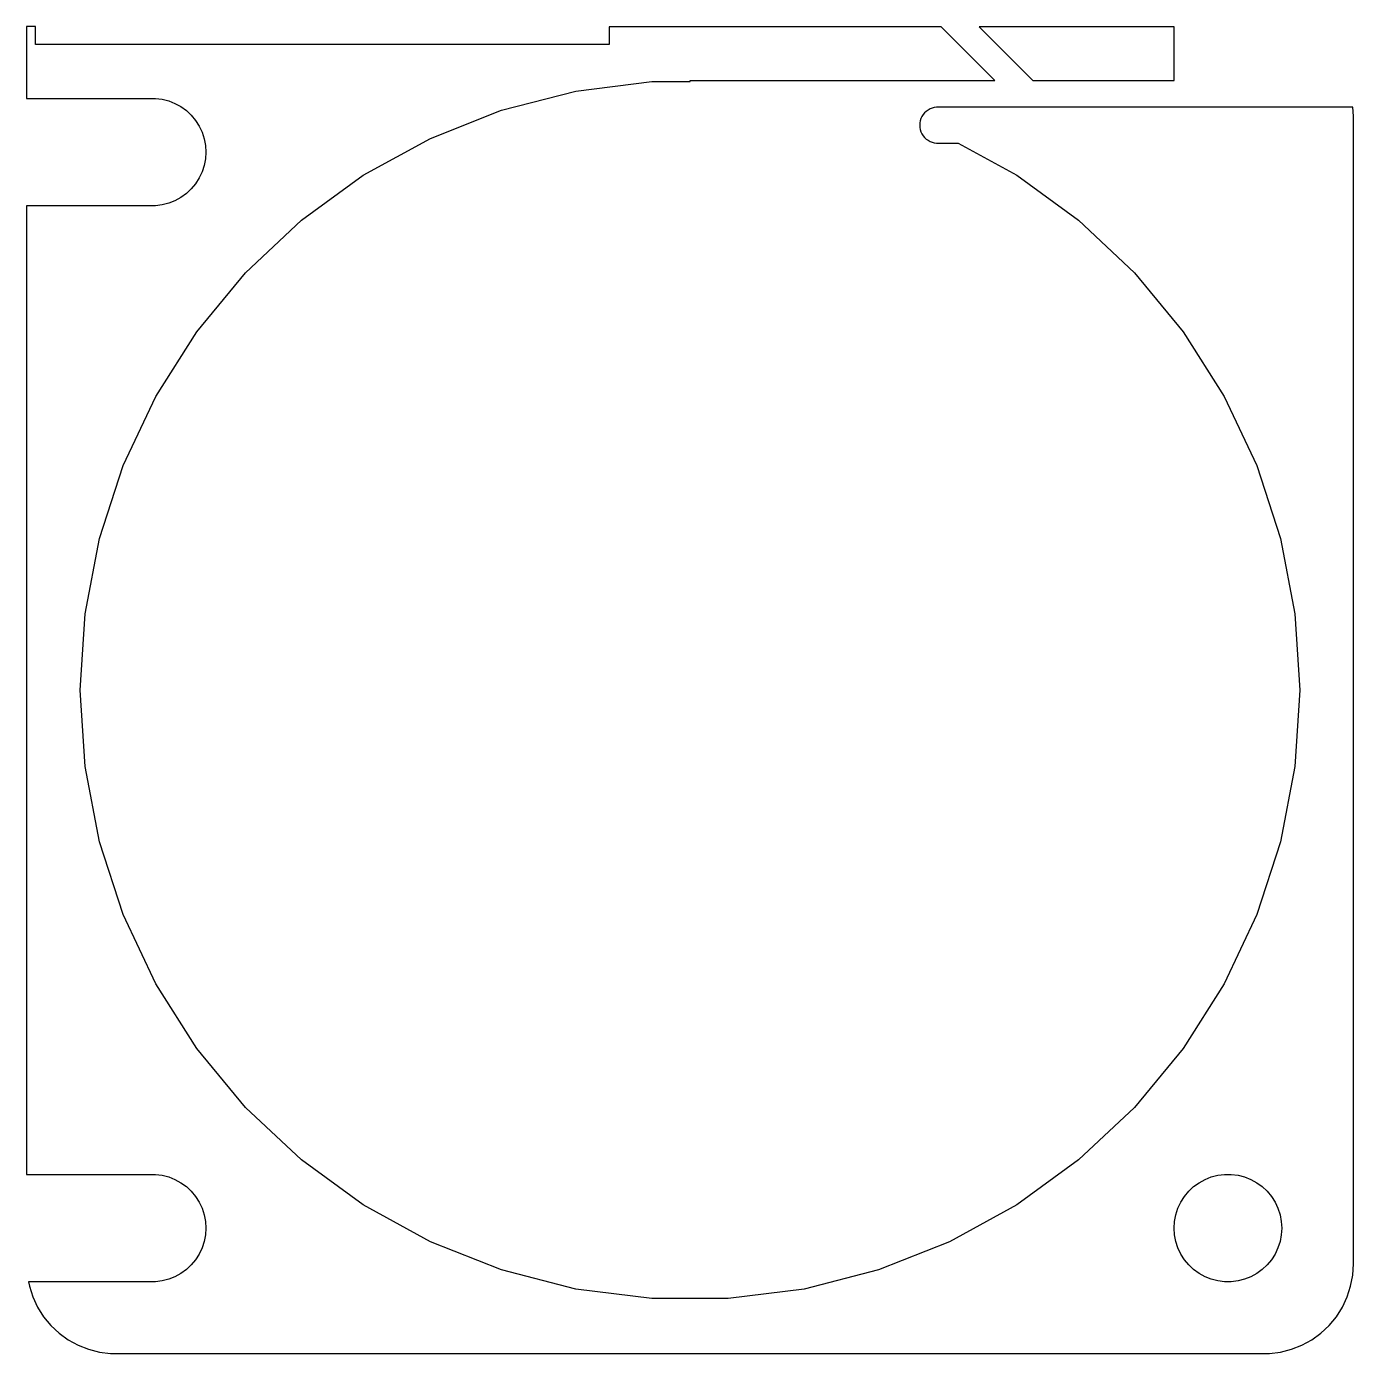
# Model space of a CAD drawing. Header units: metres. Extents: x -37 to 37, y 131 to 205.
import ezdxf

# ---------------------------------------------------------------- set-up
doc = ezdxf.new("R2010")
doc.units = ezdxf.units.M

msp = doc.modelspace()

# ---------------------------------------------------------------- linework, layer by layer
for p, q in [((-36.5, 205), (-37, 205)), ((-37, 205), (-37, 200.994)), ((-36.5, 204), (-36.5, 205)), ((14.0099, 204.99), (-4.5, 204.99)), ((-4.5, 204.99), (-4.5, 204)), ((17, 202), (14.0099, 204.99)), ((27, 204.99), (16.1312, 204.99)), ((16.1312, 204.99), (19.1213, 202)), ((27, 202), (27, 204.99)), ((-4.5, 204), (-36.5, 204)), ((-10.5066, 200.336), (-6.371, 201.398)), ((-6.371, 201.398), (-2.1349, 201.933)), ((-2.1349, 201.933), (0, 201.933)), ((0, 201.933), (0, 202)), ((0, 202), (17, 202)), ((19.1213, 202), (27, 202)), ((-37, 200.994), (-29.8116, 200.994)), ((-29.8116, 200.994), (-29.4379, 200.947)), ((-29.4379, 200.947), (-29.0729, 200.853)), ((-29.0729, 200.853), (-28.7227, 200.714)), ((-28.7227, 200.714), (-28.3925, 200.533)), ((-28.3925, 200.533), (-28.0877, 200.312)), ((-28.0877, 200.312), (-27.8131, 200.054)), ((-27.8131, 200.054), (-27.5729, 199.763)), ((-14.4765, 198.764), (-10.5066, 200.336)), ((12.8812, 199.868), (12.8424, 199.749)), ((12.9347, 199.982), (12.8812, 199.868)), ((13.002, 200.088), (12.9347, 199.982)), ((13.082, 200.185), (13.002, 200.088)), ((13.1736, 200.271), (13.082, 200.185)), ((13.2752, 200.344), (13.1736, 200.271)), ((13.3852, 200.405), (13.2752, 200.344)), ((13.502, 200.451), (13.3852, 200.405)), ((13.6236, 200.482), (13.502, 200.451)), ((13.7482, 200.498), (13.6236, 200.482)), ((14.561, 200.498), (13.7482, 200.498)), ((18.5, 200.5), (14.561, 200.5)), ((14.561, 200.5), (14.561, 200.498)), ((18.502, 200.498), (18.5, 200.5)), ((18.6046, 200.498), (18.502, 200.498)), ((18.6066, 200.5), (18.6046, 200.498)), ((36.9685, 200.5), (18.6066, 200.5)), ((37, 200), (36.9685, 200.5)), ((37, 136), (37, 200)), ((-27.5729, 199.763), (-27.3711, 199.445)), ((-27.3711, 199.445), (-27.2107, 199.104)), ((-27.2107, 199.104), (-27.0942, 198.746)), ((12.8189, 199.625), (12.811, 199.5)), ((12.811, 199.5), (12.8189, 199.375)), ((12.8424, 199.749), (12.8189, 199.625)), ((12.8189, 199.375), (12.8424, 199.251)), ((12.8424, 199.251), (12.8812, 199.132)), ((12.8812, 199.132), (12.9347, 199.018)), ((-27.0942, 198.746), (-27.0237, 198.376)), ((-27.0237, 198.376), (-27, 198)), ((-18.2181, 196.707), (-14.4765, 198.764)), ((12.9347, 199.018), (13.002, 198.912)), ((13.002, 198.912), (13.082, 198.815)), ((13.082, 198.815), (13.1736, 198.729)), ((13.1736, 198.729), (13.2752, 198.656)), ((13.2752, 198.656), (13.3852, 198.595)), ((13.3852, 198.595), (13.502, 198.549)), ((13.502, 198.549), (13.6236, 198.518)), ((13.6236, 198.518), (13.7482, 198.502)), ((13.7482, 198.502), (14.9533, 198.502)), ((14.9533, 198.502), (18.2181, 196.707)), ((-27.0237, 197.624), (-27.0942, 197.254)), ((-27, 198), (-27.0237, 197.624)), ((-27.2107, 196.896), (-27.3711, 196.555)), ((-27.0942, 197.254), (-27.2107, 196.896)), ((-27.5729, 196.237), (-27.8131, 195.946)), ((-27.3711, 196.555), (-27.5729, 196.237)), ((-21.6724, 194.197), (-18.2181, 196.707)), ((18.2181, 196.707), (21.6724, 194.197)), ((-28.3925, 195.467), (-28.7227, 195.286)), ((-28.0877, 195.688), (-28.3925, 195.467)), ((-27.8131, 195.946), (-28.0877, 195.688)), ((-29.8116, 195.006), (-37, 195.006)), ((-37, 195.006), (-37, 140.994)), ((-29.4379, 195.053), (-29.8116, 195.006)), ((-29.0729, 195.147), (-29.4379, 195.053)), ((-28.7227, 195.286), (-29.0729, 195.147)), ((-24.7849, 191.275), (-21.6724, 194.197)), ((21.6724, 194.197), (24.7849, 191.275)), ((-27.5066, 187.985), (-24.7849, 191.275)), ((24.7849, 191.275), (27.5066, 187.985)), ((-29.7944, 184.38), (-27.5066, 187.985)), ((27.5066, 187.985), (29.7944, 184.38)), ((-31.6124, 180.516), (-29.7944, 184.38)), ((29.7944, 184.38), (31.6124, 180.516)), ((-32.9318, 176.455), (-31.6124, 180.516)), ((31.6124, 180.516), (32.9318, 176.455)), ((-33.7319, 172.261), (-32.9318, 176.455)), ((32.9318, 176.455), (33.7319, 172.261)), ((-34, 168), (-33.7319, 172.261)), ((33.7319, 172.261), (34, 168)), ((-33.7319, 163.739), (-34, 168)), ((34, 168), (33.7319, 163.739)), ((-32.9318, 159.545), (-33.7319, 163.739)), ((33.7319, 163.739), (32.9318, 159.545)), ((-31.6124, 155.484), (-32.9318, 159.545)), ((32.9318, 159.545), (31.6124, 155.484)), ((-29.7944, 151.62), (-31.6124, 155.484)), ((31.6124, 155.484), (29.7944, 151.62)), ((-27.5066, 148.015), (-29.7944, 151.62)), ((29.7944, 151.62), (27.5066, 148.015)), ((-24.7849, 144.725), (-27.5066, 148.015)), ((27.5066, 148.015), (24.7849, 144.725)), ((-21.6724, 141.803), (-24.7849, 144.725)), ((24.7849, 144.725), (21.6724, 141.803)), ((-18.2181, 139.293), (-21.6724, 141.803)), ((21.6724, 141.803), (18.2181, 139.293)), ((-37, 140.994), (-29.8116, 140.994)), ((-29.8116, 140.994), (-29.4379, 140.947)), ((-29.4379, 140.947), (-29.0729, 140.853)), ((-29.0729, 140.853), (-28.7227, 140.714)), ((-28.7227, 140.714), (-28.3925, 140.533)), ((28.3925, 140.533), (28.7227, 140.714)), ((28.7227, 140.714), (29.0729, 140.853)), ((29.0729, 140.853), (29.4379, 140.947)), ((29.4379, 140.947), (29.8116, 140.994)), ((29.8116, 140.994), (30.1884, 140.994)), ((30.1884, 140.994), (30.5621, 140.947)), ((30.5621, 140.947), (30.927, 140.853)), ((30.927, 140.853), (31.2773, 140.714)), ((31.2773, 140.714), (31.6075, 140.533)), ((-28.3925, 140.533), (-28.0877, 140.312)), ((-28.0877, 140.312), (-27.8131, 140.054)), ((-27.8131, 140.054), (-27.5729, 139.763)), ((27.5729, 139.763), (27.8131, 140.054)), ((27.8131, 140.054), (28.0877, 140.312)), ((28.0877, 140.312), (28.3925, 140.533)), ((31.6075, 140.533), (31.9123, 140.312)), ((31.9123, 140.312), (32.1869, 140.054)), ((32.1869, 140.054), (32.427, 139.763)), ((-27.5729, 139.763), (-27.3711, 139.445)), ((-27.3711, 139.445), (-27.2107, 139.104)), ((-14.4765, 137.236), (-18.2181, 139.293)), ((18.2181, 139.293), (14.4765, 137.236)), ((27.2107, 139.104), (27.3711, 139.445)), ((27.3711, 139.445), (27.5729, 139.763)), ((32.427, 139.763), (32.6289, 139.445)), ((32.6289, 139.445), (32.7893, 139.104)), ((-27.2107, 139.104), (-27.0942, 138.746)), ((-27.0942, 138.746), (-27.0237, 138.376)), ((27.0237, 138.376), (27.0942, 138.746)), ((27.0942, 138.746), (27.2107, 139.104)), ((32.7893, 139.104), (32.9057, 138.746)), ((32.9057, 138.746), (32.9763, 138.376)), ((-27.0237, 138.376), (-27, 138)), ((-27, 138), (-27.0237, 137.624)), ((27, 138), (27.0237, 138.376)), ((27.0237, 137.624), (27, 138)), ((32.9763, 138.376), (33, 138)), ((33, 138), (32.9763, 137.624)), ((-27.0942, 137.254), (-27.2107, 136.896)), ((-27.0237, 137.624), (-27.0942, 137.254)), ((-10.5066, 135.664), (-14.4765, 137.236)), ((14.4765, 137.236), (10.5066, 135.664)), ((27.0942, 137.254), (27.0237, 137.624)), ((27.2107, 136.896), (27.0942, 137.254)), ((32.9057, 137.254), (32.7893, 136.896)), ((32.9763, 137.624), (32.9057, 137.254)), ((-27.5729, 136.237), (-27.8131, 135.946)), ((-27.3711, 136.555), (-27.5729, 136.237)), ((-27.2107, 136.896), (-27.3711, 136.555)), ((27.3711, 136.555), (27.2107, 136.896)), ((27.5729, 136.237), (27.3711, 136.555)), ((27.8131, 135.946), (27.5729, 136.237)), ((32.427, 136.237), (32.1869, 135.946)), ((32.6289, 136.555), (32.427, 136.237)), ((32.7893, 136.896), (32.6289, 136.555)), ((-28.3925, 135.467), (-28.7227, 135.286)), ((-28.0877, 135.688), (-28.3925, 135.467)), ((-27.8131, 135.946), (-28.0877, 135.688)), ((-6.371, 134.602), (-10.5066, 135.664)), ((10.5066, 135.664), (6.371, 134.602)), ((28.0877, 135.688), (27.8131, 135.946)), ((28.3925, 135.467), (28.0877, 135.688)), ((28.7227, 135.286), (28.3925, 135.467)), ((31.6075, 135.467), (31.2773, 135.286)), ((31.9123, 135.688), (31.6075, 135.467)), ((32.1869, 135.946), (31.9123, 135.688)), ((36.9606, 135.373), (37, 136)), ((-29.8116, 135.006), (-36.8905, 135.006)), ((-36.8905, 135.006), (-36.8429, 134.757)), ((-36.8429, 134.757), (-36.6489, 134.159)), ((-29.4379, 135.053), (-29.8116, 135.006)), ((-29.0729, 135.147), (-29.4379, 135.053)), ((-28.7227, 135.286), (-29.0729, 135.147)), ((29.0729, 135.147), (28.7227, 135.286)), ((29.4379, 135.053), (29.0729, 135.147)), ((29.8116, 135.006), (29.4379, 135.053)), ((30.1884, 135.006), (29.8116, 135.006)), ((30.5621, 135.053), (30.1884, 135.006)), ((30.927, 135.147), (30.5621, 135.053)), ((31.2773, 135.286), (30.927, 135.147)), ((36.6489, 134.159), (36.8429, 134.757)), ((36.8429, 134.757), (36.9606, 135.373)), ((-36.6489, 134.159), (-36.3815, 133.591)), ((-2.1349, 134.067), (-6.371, 134.602)), ((2.1349, 134.067), (-2.1349, 134.067)), ((6.371, 134.602), (2.1349, 134.067)), ((36.3815, 133.591), (36.6489, 134.159)), ((-36.3815, 133.591), (-36.0451, 133.061)), ((36.0451, 133.061), (36.3815, 133.591)), ((-36.0451, 133.061), (-35.6448, 132.577)), ((-35.6448, 132.577), (-35.1871, 132.147)), ((35.1871, 132.147), (35.6448, 132.577)), ((35.6448, 132.577), (36.0451, 133.061)), ((-35.1871, 132.147), (-34.6791, 131.778)), ((-34.6791, 131.778), (-34.1289, 131.476)), ((34.1289, 131.476), (34.6791, 131.778)), ((34.6791, 131.778), (35.1871, 132.147)), ((-34.1289, 131.476), (-33.5451, 131.245)), ((-33.5451, 131.245), (-32.9369, 131.089)), ((-32.9369, 131.089), (-32.3139, 131.01)), ((-32.3139, 131.01), (32.3139, 131.01)), ((32.3139, 131.01), (32.9369, 131.089)), ((32.9369, 131.089), (33.5451, 131.245)), ((33.5451, 131.245), (34.1289, 131.476))]:
    msp.add_line(p, q)

doc.saveas('drawing.dxf')
